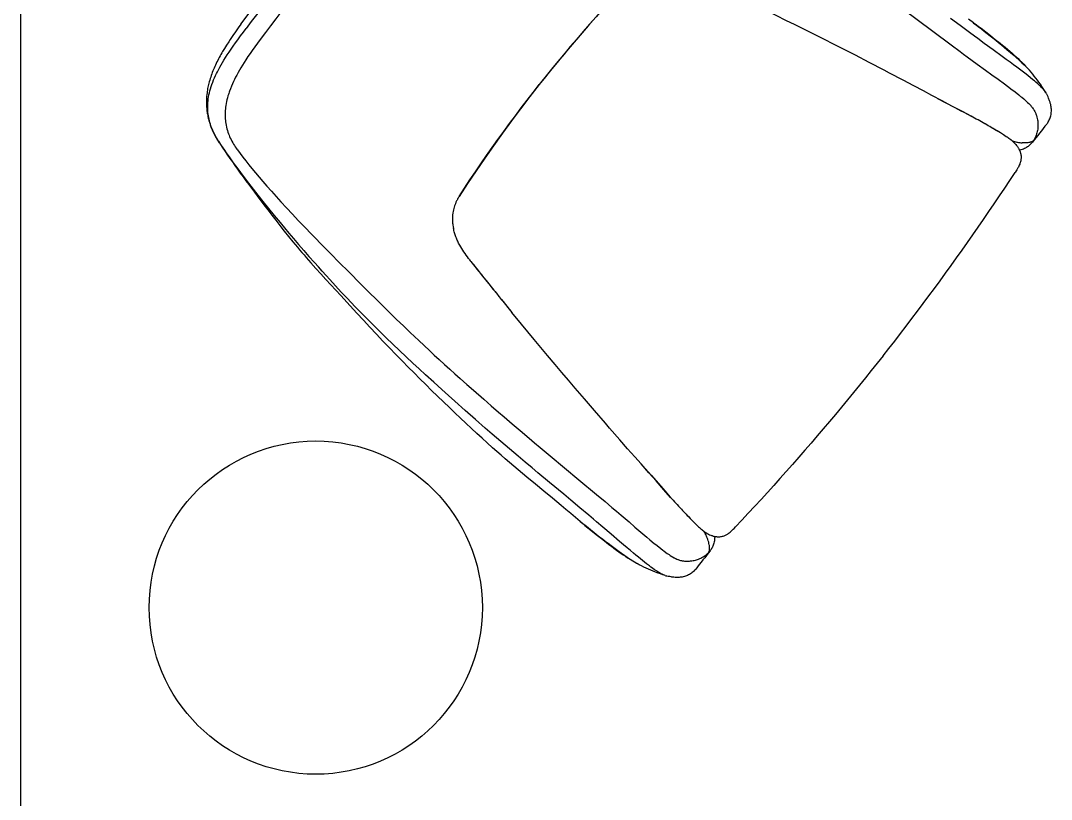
# Model space of a CAD drawing. Header units: millimetres. Extents: x 285006 to 3037698, y -2820855 to 192241.
# Drawn here: x 323262 to 324500, y 112926 to 113861 of the extents above; entities that cross this region are included whole.
import ezdxf

# ---------------------------------------------------------------- set-up
doc = ezdxf.new("R2010")
doc.units = ezdxf.units.MM
doc.layers.add('AD-新建墙', color=160, linetype='Continuous')
doc.layers.add('FF-FURN', color=51, linetype='Continuous')

# ---------------------------------------------------------------- blocks, each defined once
blk = doc.blocks.new('da2sdzxzc3qwas')
for p, q in [((-1648.344345033052, 100.2599705958855), (-1648.244644105318, 99.60457508807303)), ((-891.0711211560993, 100.2599705958855), (-891.1707915662555, 99.60457508807303)), ((-1564.177749574068, 98.12670033221366), (-1564.088516175631, 98.71199696307303)), ((-975.2376860975055, 98.12670033221366), (-975.326919495943, 98.71199696307303)), ((-1566.463119447115, 81.73189442401053), (-1566.446914613131, 81.86061756854178)), ((-972.9523162244586, 81.73189442401053), (-972.968521058443, 81.86061756854178)), ((-1568.249648988131, 63.66316883807303), (-1568.23924249399, 63.86495106463553)), ((-971.165786683443, 63.66316883807303), (-971.1761931775836, 63.86495106463553)), ((-1570.809646546724, 54.57567494158866), (-1570.594406068209, 54.99764149432303)), ((-968.6057891248493, 54.57567494158866), (-968.8210296033649, 54.99764149432303)), ((-1584.517715394381, 40.18572132830741), (-1584.190444886568, 40.25926869158866)), ((-1584.190444886568, 40.25926869158866), (-1583.977462708834, 40.30837147479178)), ((-1582.496095080976, 40.82617954257876), (-1580.832717835787, 41.81239979510428)), ((-1578.146865785006, 44.11626332049491), (-1578.020431458834, 44.24428456072928)), ((-961.268569886568, 44.11626332049491), (-961.3950042127399, 44.24428456072928)), ((-956.919339419459, 40.82617898433818), (-958.5827178357868, 41.81239979510428)), ((-955.2249907850055, 40.25926869158866), (-955.4379729627399, 40.30837147479178)), ((-954.897720277193, 40.18572132830741), (-955.2249907850055, 40.25926869158866))]:
    blk.add_line(p, q)
for points in [[(-1434.707717835787, 873.7676305079949), (-1440.216018617037, 873.5876988673699), (-1445.688049256685, 873.3406285548699), (-1451.325927674654, 873.0127476954949), (-1454.217605531099, 872.8141392970574), (-1457.161209046724, 872.5895299220574), (-1460.159057557466, 872.3360509181512), (-1464.934051453951, 871.8765172267449), (-1467.370376527193, 871.6132115626824), (-1469.834731995943, 871.3253697658074), (-1473.899871766451, 870.7991856837762), (-1475.962432801607, 870.5057896876824), (-1478.04002374399, 870.1908482814324), (-1479.996719300631, 869.8754185939324), (-1481.964645326021, 869.5387486720574), (-1483.949386536959, 869.1783360744012), (-1485.942840516451, 868.7942418361199), (-1487.953018128756, 868.3833531642449), (-1489.969177186373, 867.9460973048699), (-1491.99819940317, 867.4791783595574), (-1494.029891908052, 866.9832066798699), (-1495.878982484224, 866.5058507228387), (-1497.72166436899, 866.0042638087762), (-1499.566635072115, 865.4749669337762), (-1501.403884827974, 864.9194859767449), (-1503.237579285982, 864.3355016017449), (-1505.062148988131, 863.7236241603387), (-1506.874023377779, 863.0840367579949), (-1508.675201356295, 862.4149693751824), (-1510.591598451021, 861.6646031642449), (-1512.476135194185, 860.8857335353387), (-1514.032943665865, 860.2098302150262), (-1515.578414857271, 859.5084141994012), (-1517.091705262545, 858.7907628322137), (-1518.592605531099, 858.0475377345574), (-1520.074264466646, 857.2817906642449), (-1521.542251527193, 856.4900426173699), (-1522.986389100435, 855.6776646876824), (-1524.415634095552, 854.8394688869012), (-1526.29197686899, 853.6845616603387), (-1528.131515443209, 852.4886998439324), (-1529.933395326021, 851.2522496486199), (-1531.696731507662, 849.9757603908074), (-1533.419296204927, 848.6608800197137), (-1535.101974427584, 847.3069371486199), (-1536.736679017427, 845.9208592677605), (-1538.330673158052, 844.4972752833855), (-1539.369308411959, 843.5287999415887), (-1540.391220033052, 842.5426549220574), (-1541.393752992037, 841.5414952540887), (-1542.379013001802, 840.5233372951043), (-1543.351028382662, 839.4837865138543), (-1544.305068910006, 838.4277257228387), (-1545.229507386568, 837.3688573146355), (-1546.136093079927, 836.2946690822137), (-1547.437210023287, 834.6854466701043), (-1548.625076234224, 833.1396092677605), (-1549.374343812349, 832.1274937892449), (-1550.362258851412, 830.7131566310418), (-1551.290084779146, 829.3988255763543), (-1551.901718079927, 828.5746068263543), (-1552.478897035006, 827.7750462794793), (-1553.046585023287, 826.9127110744012), (-1553.604537904146, 825.9877232814324), (-1554.320938050631, 824.7716893458855), (-1555.012100160006, 823.5502232814324), (-1555.656570374849, 822.3652257228387), (-1556.278884827974, 821.1757725978387), (-1556.879745423677, 819.982016494323), (-1557.459762513521, 818.7841710353387), (-1558.552688538912, 816.3929967189324), (-1559.570724427584, 813.9873570704949), (-1560.525619447115, 811.5489415431512), (-1561.424911439302, 809.0638646388543)], [(-1434.707717835787, 873.7678746486199), (-1414.084350526216, 874.2852086329949), (-1393.45880120981, 874.7436436915887), (-1372.835403382662, 875.1397008204949), (-1352.215255677584, 875.4700230861199), (-1331.58543390024, 875.7313145900262), (-1310.960861146334, 875.9203404689324), (-1290.335861146334, 876.0347203517449), (-1269.707717835787, 876.0730504298699)], [(-1562.428176820162, 805.6413792872918), (-1561.559799134615, 808.1677769923699), (-1560.626510560396, 810.6821812892449), (-1559.623489320162, 813.1833104396355), (-1558.545852601412, 815.6704320216668), (-1557.977615296724, 816.9083470607293), (-1557.389022767427, 818.1421117091668), (-1556.336502015474, 820.2357396388543), (-1555.218917786959, 822.314536025573), (-1554.032394349459, 824.3760899806512), (-1552.773361146334, 826.4176244044793), (-1551.438217103365, 828.4366673732293), (-1550.271285951021, 830.0916051173699), (-1549.047866761568, 831.7278050685418), (-1547.765212952974, 833.3439244533074), (-1546.420547425631, 834.938315322448), (-1545.13182061899, 836.3787755275262), (-1543.788223206881, 837.796957900573), (-1542.388137757662, 839.1910924220574), (-1540.93016046274, 840.5594395900262), (-1539.507064759615, 841.8194798732293), (-1538.031326234224, 843.0535191798699), (-1536.502792298677, 844.2595738673699), (-1534.921615540865, 845.4356908107293), (-1533.076950013521, 846.7229527736199), (-1531.16453546274, 847.9688023829949), (-1529.186752259615, 849.1705846095574), (-1527.146408021334, 850.3255528712762), (-1524.968719422701, 851.4708775783074), (-1522.721572816256, 852.5659703517449), (-1520.410980164888, 853.6085118556512), (-1518.046722352388, 854.5951451564324), (-1515.635421693209, 855.5243443751824), (-1514.304489076021, 856.0060948634637), (-1512.959823548677, 856.4718541408074), (-1510.232223451021, 857.3558873439324), (-1507.457870423677, 858.1777867579949), (-1504.64158624399, 858.9391392970574), (-1501.788024842623, 859.6419591212762), (-1499.356948792818, 860.1909703517449), (-1496.905334412935, 860.7020177150262), (-1494.435562074068, 861.1766881251824), (-1492.572662293795, 861.5096959376824), (-1490.701599061373, 861.8239659572137), (-1487.568313538912, 862.3078526759637), (-1484.417587220552, 862.7452916408074), (-1480.972930848482, 863.1724156642449), (-1477.514190614107, 863.5527867579949), (-1473.698165833834, 863.9216832423699), (-1469.871017396334, 864.2441930079949), (-1465.593719422701, 864.5550450587762), (-1461.308059632662, 864.8206090236199), (-1456.423736512545, 865.0756139064324), (-1451.533691346529, 865.2876500392449), (-1445.92852777231, 865.4860142970574), (-1440.319274842623, 865.6463536525262), (-1434.707717835787, 865.7781895900262)], [(-1434.707717835787, 844.334555556823), (-1440.103576600435, 844.1948460841668), (-1445.496993958834, 844.0032872462762), (-1450.886352479341, 843.7524632716668), (-1455.400314271334, 843.4903783107293), (-1459.913223206881, 843.1751012111199), (-1464.414108216646, 842.8014439845574), (-1468.228240907076, 842.4332188869012), (-1472.036559998873, 842.0135716701043), (-1475.830276429537, 841.5387181544793), (-1479.129455506685, 841.0751561427605), (-1482.416549622896, 840.5621556544793), (-1485.687042176607, 839.9966344142449), (-1488.580093324068, 839.446616103698), (-1491.455581605318, 838.849692275573), (-1494.310958802584, 838.2031468654168), (-1497.302352845552, 837.4634007716668), (-1500.264068543795, 836.6624058986199), (-1503.191192567232, 835.7975377345574), (-1506.077850282076, 834.8665074611199), (-1507.508758485201, 834.3738927150262), (-1508.927139222506, 833.8639134669793), (-1510.322997987154, 833.3399571681512), (-1511.705047547701, 832.7985142970574), (-1513.947891175631, 831.8688878322137), (-1516.147888123873, 830.8911656642449), (-1518.301544129732, 829.8654088283074), (-1520.405456483248, 828.7919530177605), (-1522.456237733248, 827.6714391017449), (-1524.211608826998, 826.6488255763543), (-1525.922286927584, 825.5912999415887), (-1527.586166322115, 824.5003575587762), (-1529.201126038912, 823.3776158595574), (-1530.909377992037, 822.1151036525262), (-1532.557723939302, 820.8168858790887), (-1534.143569886568, 819.4865941310418), (-1535.533096253756, 818.2491673732293), (-1536.870956361177, 816.9883946681512), (-1538.157607972506, 815.7056187892449), (-1539.393661439302, 814.4021519923699), (-1540.884231507662, 812.7279881740105), (-1542.295547425631, 811.0277623439324), (-1543.629959046724, 809.3040990138543), (-1544.890365540865, 807.5588292384637), (-1546.07957452524, 805.7940587306512), (-1547.098068177584, 804.1795567775262), (-1548.061325013521, 802.5535191798699), (-1548.97166436899, 800.9170140529168), (-1549.831466615084, 799.271078994323), (-1550.768020570162, 797.3515233302605), (-1551.642135560396, 795.4222935939324), (-1552.456954896334, 793.4847325587762), (-1553.215225160006, 791.5403966212762), (-1553.843856751802, 789.8076695704949), (-1554.431655824068, 788.0717992091668), (-1554.980361878756, 786.3337010646355), (-1555.367263734224, 785.0289525294793), (-1555.733932435396, 783.7233800197137)], [(-1561.764114320162, 808.0326146388543), (-1562.519424378756, 805.8576878810418), (-1563.257278382662, 803.6768101954949), (-1564.920516908052, 798.604819228698), (-1566.381637513521, 794.0233372951043), (-1567.870223939302, 789.2459935451043), (-1569.354507386568, 784.3799962306512), (-1570.812850892427, 779.5061253810418), (-1572.323165833834, 774.3679417872918), (-1573.810592591646, 769.2231053615105), (-1575.359146058443, 763.7840489650262), (-1576.886978089693, 758.3391026759637), (-1578.416061341646, 752.8159398341668), (-1579.927902161959, 747.2880467677605), (-1582.865859925631, 736.3768224025262), (-1585.706893861177, 725.6412572169793), (-1587.689681947115, 718.038901259948), (-1589.655380189302, 710.3918065333855), (-1591.566757142427, 702.8361729884637), (-1593.425613343599, 695.3612584376824), (-1595.394699036959, 687.2786168361199), (-1597.315109193209, 679.1915196681512), (-1599.182022035006, 671.085287978698), (-1600.985488831881, 662.9663609767449), (-1602.710861146334, 654.8724583888543), (-1603.544113099459, 650.8293370509637), (-1604.358291566256, 646.7823399806512), (-1605.151565492037, 642.7379674220574), (-1605.924606263521, 638.6896886134637), (-1606.677169740084, 634.6362828517449), (-1607.408401429537, 630.5789098048699)], [(-1562.428176820162, 805.641440322448), (-1563.482711732271, 802.4148167872918), (-1564.544692933443, 799.0901097560418), (-1565.630233704927, 795.617758681823), (-1566.720321595552, 792.059409072448), (-1568.890548646334, 784.7728795314324), (-1570.817550599459, 778.0888585353387), (-1572.744277894381, 771.2129430079949), (-1574.669662415865, 764.1538609767449), (-1576.592971742037, 756.9181126857293), (-1578.816146790865, 748.3271397853387), (-1581.024642884615, 739.550864150573), (-1583.216384827974, 730.5981358790887), (-1585.389419495943, 721.4757603908074), (-1587.817031800631, 710.9843663478387), (-1590.211257874849, 700.3115147853387), (-1592.564865052584, 689.4829015040887), (-1594.277877747896, 681.3768834376824), (-1595.962905824068, 673.2054662013543), (-1597.621505677584, 664.9573277736199), (-1599.431869447115, 655.7045201564324), (-1601.198287904146, 646.401938369323), (-1602.92430108774, 637.0241002345574), (-1604.660720765474, 627.2688512111199)], [(-1555.733932435396, 783.7233800197137), (-1557.104049622896, 778.5896214747918), (-1558.465560853365, 773.2483128810418), (-1559.816665589693, 767.7048558497918), (-1561.155380189302, 761.9662389064324), (-1562.479995667818, 756.0404576564324), (-1563.871505677584, 749.5424412990105), (-1565.244918763521, 742.847495009948), (-1566.597213685396, 735.974936416198), (-1567.925796449068, 728.9451207423699), (-1569.385696351412, 720.8957127833855), (-1570.814132630709, 712.6833714747918), (-1572.212692201021, 704.314047744323), (-1573.817947327974, 694.300864150573), (-1575.381515443209, 684.1242589259637), (-1576.902450501802, 673.8225011134637), (-1577.861862122896, 667.1203526759637), (-1578.804916322115, 660.3798131251824), (-1579.732284486177, 653.6053990626824), (-1580.644821107271, 646.8000096583855), (-1582.429214417818, 633.1070470119012), (-1583.466415345552, 624.9236974025262), (-1584.484695374849, 616.7396153712762), (-1585.814742982271, 605.8415440822137), (-1588.137130677584, 586.3301305079949), (-1590.137222230318, 569.1647862697137), (-1591.808547913912, 554.6859654689324), (-1593.480392396334, 540.2010411525262)], [(-1650.966018617037, 184.3967656398308), (-1650.688888490084, 191.8652104640496), (-1650.438583314302, 199.3346013331902), (-1650.213210999849, 206.7477330470574), (-1650.007492005709, 214.161459853698), (-1649.668411195162, 227.8780583644402), (-1649.38084405649, 241.0556859279168), (-1649.116592347506, 254.0768193507683), (-1648.815078675631, 267.8118962550652), (-1648.641830384615, 274.6167516017449), (-1648.443435609224, 281.4209050441277), (-1648.215713441256, 288.1668767238152), (-1647.955947816256, 294.911688735534), (-1647.667983949068, 301.5727147365105), (-1647.349746644381, 308.2323521876824), (-1646.994155824068, 315.0362691188348), (-1646.60789483774, 321.8385152125848), (-1646.086013734224, 330.2732152247918), (-1645.516799867037, 338.7048558497918), (-1644.879836976412, 347.4133137965691), (-1644.196884095552, 356.1182927394402), (-1643.450454652193, 365.0733174586785), (-1642.663619935396, 374.0248708034051), (-1641.822830140474, 383.1530560756219), (-1640.946548402193, 392.2778958583367), (-1639.965530335787, 402.1083668971551), (-1638.944412171724, 411.9805592799676), (-1637.888320863131, 421.8661412501824), (-1636.800735413912, 431.7485036159051), (-1635.682998597506, 441.6102437282098), (-1634.535995423677, 451.4290990138543), (-1633.360214173677, 461.1860417628777), (-1632.150802552584, 470.8991460109246), (-1630.705917298677, 482.0842503810418), (-1629.204360902193, 493.2548589015496), (-1627.641403138521, 504.4475011134637), (-1626.017898499849, 515.6684788966668), (-1624.333785951021, 526.9485081935418), (-1622.595931947115, 538.2850865626824), (-1620.800430238131, 549.7486790919793), (-1618.939987122896, 561.4299840236199), (-1616.263595521334, 578.0166081691277), (-1613.450057923677, 595.1742772365105), (-1611.985549867037, 603.9630650783074), (-1610.501419007662, 612.7485875392449), (-1608.969955384615, 621.6660069728387), (-1607.407089173677, 630.5780247951043)], [(-1638.620071351412, 180.7662572169793), (-1638.183181702974, 194.890448501159), (-1637.783248841646, 209.0318516994012), (-1637.490524232271, 220.0929631495965), (-1636.939102113131, 242.2049931788933), (-1636.483047425631, 260.4609746242058), (-1636.239608704927, 269.6618870997918), (-1635.936050355318, 280.5592717433465), (-1635.601211488131, 291.4602574611199), (-1635.131942689302, 305.0120763087762), (-1634.602767884615, 318.6448125148308), (-1634.014327943209, 332.3550938869012), (-1633.501022279146, 343.3773793483269), (-1632.725173890474, 358.7855366969598), (-1631.825088441256, 375.2704991603387), (-1630.851150452974, 391.8669575953973), (-1630.206771790865, 402.2841939235223), (-1629.536819398287, 412.7190541530144), (-1628.650527894381, 425.9836491847527), (-1627.72166436899, 439.2418431544793), (-1626.961196839693, 449.5799626613152), (-1626.164260804537, 459.897658278991), (-1625.267715394381, 470.8542699122918), (-1624.31150811899, 481.798651626159), (-1623.286148011568, 492.7561253810418), (-1622.18357843149, 503.7517003322137), (-1621.044723451021, 514.3745030665887), (-1619.826583802584, 525.0431737208855), (-1618.526901185396, 535.7665318751824), (-1617.144424378756, 546.5529393458855), (-1615.864639222506, 556.0647496486199), (-1614.889541566256, 563.050131728698), (-1613.880721986177, 570.0651311183465), (-1612.391494691256, 580.0757359767449), (-1610.839279115084, 590.1292943263543), (-1609.229843079927, 600.2032384181512), (-1608.143569886568, 606.8269566798699), (-1607.035415589693, 613.4544591212762), (-1605.858535706881, 620.362875869323), (-1604.660781800631, 627.2690953517449)], [(-900.7953643201618, 180.7662572169793), (-901.2322539685993, 194.890448501159), (-901.6321563123493, 209.0318516994012)], [(-888.4494170545368, 184.3967656398308), (-888.7265166639118, 191.8652104640496)], [(-1269.707717835787, 547.7488927150262), (-1288.02488702524, 547.6553868556512), (-1306.354141175631, 547.3748692775262), (-1324.692062318209, 546.9075841212762), (-1343.035171449068, 546.2532872462762), (-1361.379989564302, 545.4122227931512), (-1379.72312921274, 544.3847569728387), (-1398.061080872896, 543.1707677150262), (-1416.39044183481, 541.7708653712762), (-1434.707717835787, 540.1849278712762)], [(-1434.707534730318, 540.168539931823), (-1422.931594788912, 541.2096165919793), (-1411.153488099459, 542.1738042140496), (-1399.373382508638, 543.0610722804558), (-1387.591445863131, 543.8713444972527), (-1375.80783838022, 544.6045903468621), (-1364.022727906588, 545.2607640529168), (-1352.236282288912, 545.8398350978387), (-1340.448661744478, 546.3417577052605), (-1328.660041749361, 546.7665013576043), (-1316.870582520845, 547.1140660548699), (-1305.080451905611, 547.3844212794793), (-1293.289825379732, 547.5775212550652), (-1281.498855531099, 547.6933964992058), (-1269.707717835787, 547.732016494323)], [(-1104.707717835787, 540.1849278712762), (-1123.024978577974, 541.7708653712762), (-1141.354324281099, 543.1707677150262), (-1159.692306458834, 544.3847569728387), (-1178.035415589693, 545.4122227931512), (-1196.380264222506, 546.2532872462762), (-1214.723373353365, 546.9075841212762), (-1233.061294495943, 547.3748692775262), (-1251.390548646334, 547.6553868556512), (-1269.707717835787, 547.7488927150262)], [(-1104.707900941256, 540.168539931823), (-1116.483840882662, 541.2096165919793), (-1128.261947572115, 542.1738042140496), (-1140.042068421724, 543.0610722804558), (-1151.823989808443, 543.8713444972527), (-1163.607589661959, 544.6045903468621), (-1175.392715394381, 545.2607640529168), (-1187.179153382662, 545.8398350978387), (-1198.96678155649, 546.3417577052605), (-1210.755386292818, 546.7665013576043), (-1222.544845521334, 547.1140660548699), (-1234.334976136568, 547.3844212794793), (-1246.125610291841, 547.5775212550652), (-1257.916580140474, 547.6933964992058), (-1269.707717835787, 547.732016494323)], [(-1593.480422913912, 540.2010564113152), (-1594.688217103365, 529.6457433009637), (-1595.835372865084, 519.2256383204949), (-1597.050186097506, 507.7037877345574), (-1598.194381654146, 496.3206090236199), (-1599.27439874399, 485.0401524806512), (-1599.914382874849, 478.0822667384637), (-1600.532424867037, 471.1438206935418), (-1601.282882630709, 462.3940266871941), (-1602.00144952524, 453.6415471339715), (-1602.630538880709, 445.6367940211785), (-1603.235366761568, 437.5968465114129), (-1603.843185365084, 429.1346654201043), (-1604.424209535006, 420.6349858546746), (-1604.975540101412, 412.1366338038933), (-1605.497634827974, 403.6203297877801), (-1606.102371156099, 393.0447530055535), (-1606.663680970552, 382.4757069850457), (-1607.478347718599, 366.1326436305535), (-1608.045120179537, 354.3494633937371), (-1608.588455140474, 342.6676244044793), (-1608.987960755709, 333.7134312892449), (-1609.518844544771, 321.145575454284), (-1610.007492005709, 308.7136143947137), (-1610.522079408052, 294.3372868800652), (-1610.799667298677, 285.7076939845574), (-1611.051010072115, 277.0917729640496), (-1611.475448548677, 261.3590764308465), (-1612.681381165865, 216.4416569972527), (-1613.396072327974, 189.2005986476433), (-1613.740432679537, 175.6314915919793)], [(-1442.51885980356, 538.7666234279168), (-1444.282272279146, 538.2815465236199), (-1445.273406922701, 537.9793004298699), (-1446.984832703951, 537.4044102931512), (-1448.581664979341, 536.8042058253777), (-1450.039443910006, 536.1996373439324), (-1451.68846124399, 535.4479741359246), (-1453.33657830942, 534.6213597560418), (-1454.950439393404, 533.7349156642449), (-1455.796661317232, 533.2379979396355), (-1456.658782899263, 532.7079381251824), (-1457.689254701021, 532.0414647365105), (-1458.691116273287, 531.3574437404168), (-1459.95848077524, 530.4381016994012), (-1461.165420472506, 529.5028905177605), (-1461.931274354341, 528.878012588073), (-1462.702148377779, 528.2234105372918), (-1463.755248963716, 527.2859410548699), (-1464.796005189302, 526.3081273341668), (-1465.543182313326, 525.573080947448), (-1466.276199281099, 524.8238591456902), (-1467.699768006685, 523.2851018214715), (-1469.066543519381, 521.6964024806512)], [(-927.9399871228961, 261.3590764308465), (-926.7340545057086, 216.4416569972527), (-926.0193633435993, 189.2005986476433), (-925.6750029920368, 175.6314915919793)], [(-1486.206802308443, 485.0015630031121), (-1485.575958192232, 487.376044204284), (-1484.908080994966, 489.7357854152215), (-1484.202423035982, 492.0777806544793), (-1483.458450257662, 494.3993291163933), (-1482.676055848482, 496.6973943019402), (-1481.855010926607, 498.9696873927605), (-1480.991912782076, 501.2178715968621), (-1480.071868836763, 503.4520329738152), (-1479.539520203951, 504.6728276515496), (-1478.988357484224, 505.8852452540887), (-1478.416305482271, 507.0915440822137), (-1477.82420343149, 508.2881230617058), (-1477.210678040865, 509.4761876369012), (-1476.576309144381, 510.6532506251824), (-1475.920333802584, 511.8196324611199), (-1475.243087708834, 512.9738072658074), (-1474.54376214731, 514.1163243556512), (-1473.823013245943, 515.245444228698), (-1473.081268250826, 516.3600377345574), (-1472.318267762545, 517.4601964259637), (-1471.535095155123, 518.544272353698), (-1470.731185853365, 519.6130437160027), (-1469.909377992037, 520.6629857326043), (-1469.067596375826, 521.6970433497918)], [(-1487.235061585787, 480.8082341456902), (-1488.416870057466, 475.7798833156121), (-1490.441177308443, 467.1039189601433)], [(-1561.067489564302, 117.091879775573), (-1558.902633607271, 128.9293126369012), (-1556.317123353365, 142.904623916198), (-1553.96385186899, 155.7209691310418), (-1551.457321107271, 169.7065953517449), (-1549.457076966646, 180.8935765529168), (-1547.120803773287, 193.7984685206902), (-1544.539260804537, 207.8695897365105), (-1541.132980286959, 226.1420506740105), (-1539.727798402193, 233.585532119323), (-1535.935073792818, 253.4149693751824), (-1532.414230286959, 271.4952916408074), (-1529.073959290865, 288.3701543117058), (-1526.629470765474, 300.5546788478387), (-1524.190551698091, 312.5772694850457), (-1521.723739564302, 324.6053914332879), (-1518.784881532076, 338.7676991725457), (-1516.260269105318, 350.7926854396355), (-1513.672882020357, 362.9856099391473), (-1511.141158997896, 374.7914647365105), (-1508.585098206881, 386.5893239284051), (-1504.704177796724, 404.275946548034)], [(-978.3479461072711, 117.091879775573), (-980.5128020643024, 128.9293126369012), (-983.0983123182086, 142.904623916198), (-985.4515838025836, 155.7209691310418), (-987.9581145643024, 169.7065953517449), (-989.9583587049274, 180.8935765529168), (-992.2946318982868, 193.7984685206902), (-994.8761748670368, 207.8695897365105), (-998.2824553846149, 226.1420506740105), (-999.6876372693805, 233.585532119323), (-1003.480361878756, 253.4149693751824), (-1007.001205384615, 271.4952916408074), (-1010.341476380709, 288.3701543117058), (-1012.785964906099, 300.5546788478387), (-1015.224868714693, 312.5772694850457), (-1017.691696107271, 324.6053914332879), (-1020.630569398287, 338.7676991725457), (-1023.155166566256, 350.7926854396355), (-1025.742568910006, 362.9856099391473), (-1028.274276673677, 374.7914647365105), (-1030.830337464693, 386.5893239284051), (-1034.711257874849, 404.275946548034)], [(-1650.963790833834, 184.3961400294793), (-1651.052535951021, 181.9793614650262), (-1651.184982240084, 177.1561803126824), (-1651.277542054537, 172.2712926173699), (-1651.356582581881, 164.9239415431512), (-1651.384078919771, 157.7841100001824), (-1651.377242982271, 151.658774306823), (-1651.321823060396, 144.0478123927605), (-1651.266311585787, 140.1840733790887), (-1651.190872132662, 136.4975499415887), (-1651.088424622896, 132.786459853698), (-1650.953933656099, 129.0522374415887), (-1650.78269952524, 125.3087376857293), (-1650.606124818209, 122.1454991603387), (-1650.397537171724, 118.9843053126824), (-1650.154556214693, 115.8287572169793), (-1649.874801576021, 112.6808995509637), (-1649.554794251802, 109.5351781154168), (-1649.192398011568, 106.3995579982293), (-1648.781845033052, 103.2514561915887), (-1648.344345033052, 100.2599705958855)], [(-1650.557968079927, 184.0002812648308), (-1650.703140199068, 180.376303603698), (-1650.812271058443, 176.7603673244012), (-1650.906570374849, 172.3654393458855), (-1650.964401185396, 167.9692906642449), (-1650.991958558443, 163.5764378810418), (-1650.99217218149, 159.188803603698), (-1650.967086732271, 154.8152074122918), (-1650.918594300631, 150.4504918361199), (-1650.848831117037, 146.1019200587762), (-1650.759719788912, 141.763266494323), (-1650.652297913912, 137.4476231837762), (-1650.524673402193, 133.1489171290887), (-1650.32029718149, 127.4808568263543), (-1650.069778382662, 121.8610142970574), (-1649.925796449068, 119.0855931544793), (-1649.598983704927, 113.6280431056512), (-1649.275100648287, 109.1008519435418), (-1648.972244202974, 105.5946263576043), (-1648.718612611177, 103.161459853698), (-1648.430709779146, 100.866049697448), (-1648.344345033052, 100.2599705958855)], [(-1650.557968079927, 184.0002812648308), (-1650.792556702974, 184.1482457423699), (-1650.872329652193, 184.2161931300652), (-1650.943374574068, 184.310126235534), (-1650.963821351412, 184.3956212306512)], [(-1638.757553040865, 64.00588124041678), (-1639.086593568209, 65.00182240252616), (-1639.390701234224, 66.10076039080741), (-1639.605544984224, 67.00484364276053), (-1639.805801331881, 67.96254627947928), (-1639.99314874399, 68.97795765643241), (-1640.166305482271, 70.03993885760428), (-1640.470992982271, 72.27962391619803), (-1640.620651185396, 73.61052601580741), (-1640.75486749399, 74.98375599627616), (-1640.893997132662, 76.64757435565116), (-1641.014236390474, 78.35726063494803), (-1641.191482484224, 81.62001698260428), (-1641.278182923677, 83.79238026385428), (-1641.345016419771, 86.00011341815116), (-1641.426650941256, 90.51335804705741), (-1641.447585999849, 93.53084461932303), (-1641.446365296724, 96.57109730486991), (-1641.387588441256, 102.7450475001824), (-1641.318435609224, 106.6916112208855), (-1641.228866517427, 110.6639928126824), (-1641.098251283052, 115.4879369044793), (-1640.947463929537, 120.3353490138543), (-1640.737838685396, 126.3724583888543), (-1640.509323060396, 132.4325169826043), (-1639.975723206881, 145.6605138087762), (-1639.430496156099, 158.9336156154168), (-1639.049545228365, 168.6313695216668), (-1638.870071351412, 173.4840001369012), (-1638.620071351412, 180.7662572169793)], [(-1613.740432679537, 175.6314915919793), (-1613.885421693209, 170.3047398829949), (-1614.055679261568, 164.8736790919793), (-1614.311263978365, 157.6312474513543), (-1614.589401185396, 150.4312657619012), (-1615.104629456881, 137.9211034083855), (-1615.494064271334, 128.572836806823), (-1615.860397279146, 119.3404759669793), (-1616.190811097506, 109.8961705470574), (-1616.331191956881, 105.0754308009637), (-1616.481063783052, 98.27400868182303), (-1616.516158997896, 95.90474598651053), (-1616.551650941256, 91.31804554705741), (-1616.545669495943, 88.17919056658866), (-1616.513412415865, 85.31340687518241), (-1616.480697572115, 83.65145008807303), (-1616.384048402193, 80.49236195330741), (-1616.304519593599, 78.69057362322928), (-1616.138534486177, 75.92088978533866), (-1616.015884339693, 74.35927479510428), (-1615.793472230318, 72.12865345721366), (-1615.661910951021, 71.05486195330741), (-1615.330764710787, 68.87477772479178), (-1615.272323548677, 68.54790394549491), (-1615.044876038912, 67.39168446307303), (-1614.874771058443, 66.62221424822928), (-1614.557754456881, 65.34752552752616), (-1614.254135072115, 64.27898304705741), (-1614.050155579927, 63.62758534197928), (-1613.784042298677, 62.84368031268241), (-1613.484786927584, 62.03713124041678), (-1612.968063294771, 60.79460804705741), (-1612.546585023287, 59.89382069354178), (-1612.182022035006, 59.17928211932303), (-1611.775558411959, 58.43984120135428), (-1611.366378724459, 57.74623768572928), (-1610.742141663912, 56.76656239276053), (-1610.191970765474, 55.96471302752616), (-1609.195114076021, 54.61772816424491)], [(-925.6750029920368, 175.6314915919793), (-925.5300139783649, 170.3047398829949), (-925.3597564100055, 164.8736790919793), (-925.1041716932086, 157.6312474513543), (-924.8260344861774, 150.4312657619012), (-924.310806214693, 137.9211034083855), (-923.9213714002399, 128.572836806823), (-923.5550383924274, 119.3404759669793), (-923.224624574068, 109.8961705470574), (-923.084243714693, 105.0754308009637), (-922.9343718885211, 98.27400868182303), (-922.8992766736774, 95.90474598651053), (-922.863784730318, 91.31804554705741), (-922.8697661756305, 88.17919056658866), (-922.9020232557086, 85.31340687518241), (-922.9347380994586, 83.65145008807303), (-923.0313872693805, 80.49236195330741), (-923.1109160779743, 78.69057362322928), (-923.2769011853961, 75.92088978533866), (-923.3995513318805, 74.35927479510428), (-923.6219634412555, 72.12865345721366), (-923.7535247205524, 71.05486195330741), (-924.0846709607868, 68.87477772479178), (-924.1431121228961, 68.54790394549491), (-924.3705596326618, 67.39168446307303), (-924.5406646131305, 66.62221424822928), (-924.857681214693, 65.34752552752616), (-925.1613005994586, 64.27898304705741), (-925.3652800916461, 63.62758534197928), (-925.6313933728961, 62.84368031268241), (-925.9306487439899, 62.03713124041678), (-926.4473723768024, 60.79460804705741), (-926.8688506482868, 59.89382069354178), (-927.233413636568, 59.17928211932303), (-927.6398772596149, 58.43984120135428), (-928.0490569471149, 57.74623768572928), (-928.6732940076618, 56.76656239276053), (-929.2234649060993, 55.96471302752616), (-930.2203215955524, 54.61772816424491)], [(-900.6579131482868, 64.00588124041678), (-900.3288115857868, 65.00182240252616), (-900.0247344373493, 66.10076039080741), (-899.8098906873493, 67.00484364276053), (-899.609634339693, 67.96254627947928), (-899.4223174451618, 68.97795765643241), (-899.2490996717243, 70.03993885760428), (-898.9444121717243, 72.27962391619803), (-898.7947539685993, 73.61052601580741), (-898.6605986951618, 74.98375599627616), (-898.5214385389118, 76.64757435565116), (-898.4011992810993, 78.35726063494803), (-898.2239531873493, 81.62001698260428), (-898.1372832654743, 83.79238026385428), (-898.0703887342243, 86.00011341815116), (-897.988784730318, 90.51335804705741), (-897.9678496717243, 93.53084461932303), (-897.9690703748493, 96.57109730486991), (-898.027847230318, 102.7450475001824), (-898.0970000623493, 106.6916112208855), (-898.1865996717243, 110.6639928126824), (-898.3172149060993, 115.4879369044793), (-898.4679717420368, 120.3353490138543), (-898.6775664685993, 126.3724583888543), (-898.9060820935993, 132.4325169826043), (-899.439712464693, 145.6605138087762), (-899.9849395154743, 158.9336156154168), (-900.3659209607868, 168.6313695216668), (-900.5453643201618, 173.4840001369012), (-900.7953643201618, 180.7662572169793)], [(-888.4516143201618, 184.3961400294793), (-888.3218535779743, 180.6645421290887), (-888.2256621717243, 176.9451817775262), (-888.153579652193, 173.2532872462762), (-888.0666045545368, 165.9807042384637), (-888.0330962537555, 158.9066380763543), (-888.0381621717243, 151.658774306823), (-888.0935820935993, 144.0478123927605), (-888.1491240857868, 140.1840733790887), (-888.2245635389118, 136.4975499415887), (-888.3269805310993, 132.786459853698), (-888.4615020154743, 129.0522374415887), (-888.6327666639118, 125.3087376857293), (-888.8092803357868, 122.1454991603387), (-889.0178984998493, 118.9843053126824), (-889.2608794568805, 115.8287572169793), (-889.5406035779743, 112.6808995509637), (-889.8606719373493, 109.5351781154168), (-890.2230376600055, 106.3995579982293), (-890.6336211560993, 103.2514561915887), (-891.0711211560993, 100.2599705958855)], [(-888.8574981092243, 184.0002812648308), (-888.7122954725055, 180.376303603698), (-888.6031646131305, 176.7603673244012), (-888.5088652967243, 172.3654393458855), (-888.4510039685993, 167.9692906642449), (-888.4234771131305, 163.5764378810418), (-888.4232940076618, 159.188803603698), (-888.4483184217243, 154.8152074122918), (-888.496841370943, 150.4504918361199), (-888.5666045545368, 146.1019200587762), (-888.6557158826618, 141.763266494323), (-888.7631377576618, 137.4476231837762), (-888.8907622693805, 133.1489171290887), (-889.0951690076618, 127.4808568263543), (-889.3456572889118, 121.8610142970574), (-889.4896392225055, 119.0855931544793), (-889.8164824842243, 113.6280431056512), (-890.1403350232868, 109.1008519435418), (-890.4431914685993, 105.5946263576043), (-890.6968535779743, 103.161459853698), (-890.9846953748493, 100.866049697448), (-891.0711211560993, 100.2599705958855)], [(-888.8574981092243, 184.0002812648308), (-888.6228789685993, 184.1482457423699), (-888.5431060193805, 184.2161931300652), (-888.4720610975055, 184.310126235534), (-888.4516143201618, 184.3956212306512)], [(-1552.82420343149, 162.0329503322137), (-1554.682968079927, 151.914633681823), (-1557.135024964693, 138.8340062404168), (-1558.611129701021, 130.8965367579949), (-1559.327499329927, 126.9740819240105), (-1560.357131898287, 121.2005528712762), (-1561.068710267427, 117.0781773829949)], [(-986.5912322400836, 162.0329808497918), (-984.7324675916461, 151.914633681823), (-982.2804107068805, 138.8340367579949), (-980.8043059705524, 130.8965367579949), (-980.0879363416461, 126.9740819240105), (-979.0583037732868, 121.2005528712762), (-978.3467254041461, 117.0781773829949)], [(-1638.757736146334, 64.00411122088553), (-1639.783340394381, 66.89659779315116), (-1640.77098077524, 69.79085438494803), (-1641.721420228365, 72.69063465838553), (-1642.632369935396, 75.58968250994803), (-1643.510604798677, 78.50792591815116), (-1644.358993470552, 81.48351185565116), (-1645.156387269381, 84.49419300799491), (-1645.889450013521, 87.50234120135428), (-1646.559402406099, 90.50221913104178), (-1647.173934876802, 93.51512806658866), (-1647.737106263521, 96.55870716815116), (-1648.246261536959, 99.61385243182303)], [(-900.6576690076618, 64.00411122088553), (-899.632095277193, 66.89659779315116), (-898.6444854139118, 69.79085438494803), (-897.6940459607868, 72.69063465838553), (-896.7830352185993, 75.58968250994803), (-895.9048613904743, 78.50792591815116), (-895.0564727185993, 81.48351185565116), (-894.259048402193, 84.49419300799491), (-893.5259551404743, 87.50234120135428), (-892.8560332654743, 90.50221913104178), (-892.2415313123493, 93.51512806658866), (-891.6782988904743, 96.55870716815116), (-891.1691436170368, 99.61385243182303)], [(-1567.883621156099, 68.77498524432303), (-1567.492843568209, 72.83638661151053), (-1567.006790101412, 77.24617665057303), (-1566.463119447115, 81.73189442401053)], [(-971.5318145154743, 68.77498524432303), (-971.9225921033649, 72.83638661151053), (-972.4086455701618, 77.24617665057303), (-972.9523162244586, 81.73189442401053)], [(-1609.860488831881, 40.11260121111991), (-1610.878555238131, 40.13857167010428), (-1611.878311097506, 40.20549671893241), (-1613.186843812349, 40.34508412127616), (-1614.465835511568, 40.53981678729178), (-1615.716690003756, 40.79073231463553), (-1616.943008363131, 41.09899037127616), (-1618.146408021334, 41.46507923846366), (-1619.429092347506, 41.92900746111991), (-1620.680496156099, 42.45989125018241), (-1621.900772035006, 43.05727284197928), (-1623.090164124849, 43.72054188494803), (-1624.248886048677, 44.44914906268241), (-1625.377304017427, 45.24239247088553), (-1626.475692689302, 46.09960072283866), (-1627.412490785006, 46.90151112322928), (-1628.326827943209, 47.75133412127616), (-1629.219009339693, 48.64848988299491), (-1630.089309632662, 49.59242909197928), (-1630.657516419771, 50.24745838885428), (-1631.216232240084, 50.92284291033866), (-1631.765518128756, 51.61843006854178), (-1632.305526673677, 52.33406727557303), (-1633.079330384615, 53.41731922869803), (-1633.835037171724, 54.54466908221366), (-1634.572006165865, 55.71431629901053), (-1635.111648499849, 56.61760609393241), (-1635.64012140024, 57.54244129901053), (-1636.430221497896, 59.00218861346366), (-1637.196823060396, 60.51338856463553), (-1638.037826478365, 62.28877918963553), (-1638.312148988131, 62.89296620135428)], [(-929.554946839693, 40.11260121111991), (-928.536880433443, 40.13857167010428), (-927.537124574068, 40.20549671893241), (-926.2285918592243, 40.34508412127616), (-924.9496001600055, 40.53981678729178), (-923.698745667818, 40.79073231463553), (-922.472427308443, 41.09899037127616), (-921.2690276502399, 41.46507923846366), (-919.986343324068, 41.92900746111991), (-918.7349395154743, 42.45989125018241), (-917.514663636568, 43.05727284197928), (-916.3252715467243, 43.72054188494803), (-915.1665496228961, 44.44914906268241), (-914.0381316541461, 45.24239247088553), (-912.9397429822711, 46.09960072283866), (-912.002944886568, 46.90151112322928), (-911.0886077283649, 47.75133412127616), (-910.1964263318805, 48.64848988299491), (-909.3261260389118, 49.59242909197928), (-908.7579192518024, 50.24745838885428), (-908.1992034314899, 50.92284291033866), (-907.649917542818, 51.61843006854178), (-907.1099089978961, 52.33406727557303), (-906.3361052869586, 53.41731922869803), (-905.5803984998493, 54.54466908221366), (-904.8434600232868, 55.71431629901053), (-904.3037871717243, 56.61760609393241), (-903.7753447889118, 57.54244129901053), (-902.9851836560993, 59.00218861346366), (-902.2185820935993, 60.51338856463553), (-901.3776397107868, 62.28877918963553), (-901.103286683443, 62.89296620135428)], [(-1609.195114076021, 54.61772816424491), (-1608.162002503756, 53.31868641619803), (-1607.107620179537, 52.08666126971366), (-1606.048690736177, 50.93959706072928), (-1604.988052308443, 49.87526600604178), (-1603.921829163912, 48.88484852557303), (-1602.850509583834, 47.96471302752616), (-1601.771346986177, 47.10893910174491), (-1600.678604066256, 46.31032459979178), (-1599.567642152193, 45.56395619158866), (-1598.436477601412, 44.86757557635428)], [(-1568.319503724459, 59.59169667010428), (-1568.110610902193, 57.73424427752616), (-1567.845596253756, 55.88490956072928), (-1567.687545716646, 54.96440785174491), (-1567.510116517427, 54.04723255877616), (-1567.171249329927, 52.54656117205741), (-1566.768081605318, 51.06139271502616), (-1566.530990540865, 50.29765980486991), (-1566.273757874849, 49.54027455096366), (-1566.017044007662, 48.84603016619803), (-1565.741500794771, 48.15843861346366), (-1565.194900452974, 46.93715565447928), (-1564.583602845552, 45.74614613299491), (-1563.906631410006, 44.59224598651053), (-1563.542678773287, 44.03050892596366), (-1563.161910951021, 43.48064320330741), (-1562.765396058443, 42.94505970721366), (-1562.351943910006, 42.42296498065116), (-1561.569290101412, 41.52464955096366), (-1560.732803285006, 40.67629139666678), (-1559.974014222506, 39.99184315447928), (-1559.179153382662, 39.34868519549491), (-1558.351028382662, 38.74846546893241), (-1557.492446839693, 38.19283192401053), (-1556.624160706881, 37.69249623065116), (-1555.732345521334, 37.23473255877616), (-1554.820053040865, 36.81780140643241), (-1554.134078919771, 36.53465931658866), (-1553.439773499849, 36.27211659197928), (-1552.718124329927, 36.02275746111991), (-1551.990249574068, 35.79360096697928), (-1550.751388490084, 35.45024769549491), (-1549.50096124399, 35.15602772479178), (-1548.241348206881, 34.90492909197928), (-1547.292037904146, 34.74120228533866), (-1546.339919984224, 34.59572499041678), (-1544.446090638521, 34.35140125994803), (-1543.18064874399, 34.21373646502616), (-1540.645645081881, 33.97450917010428)], [(-971.0959319471149, 59.59169667010428), (-971.3048247693805, 57.73424427752616), (-971.569839417818, 55.88490956072928), (-971.7278899549274, 54.96440785174491), (-971.9053191541461, 54.04723255877616), (-972.2441863416461, 52.54656117205741), (-972.6473540662555, 51.06139271502616), (-972.8844451307086, 50.29765980486991), (-973.1416777967243, 49.54027455096366), (-973.3983916639118, 48.84603016619803), (-973.6739348768024, 48.15843861346366), (-974.2205352185993, 46.93715565447928), (-974.8318328260211, 45.74614613299491), (-975.508804261568, 44.59224598651053), (-975.8727568982868, 44.03050892596366), (-976.2535247205524, 43.48064320330741), (-976.6500396131305, 42.94505970721366), (-977.063491761568, 42.42296498065116), (-977.8461455701618, 41.52464955096366), (-978.682632386568, 40.67629139666678), (-979.441421449068, 39.99184315447928), (-980.2362822889118, 39.34868519549491), (-981.0644072889118, 38.74846546893241), (-981.9229888318805, 38.19283192401053), (-982.791274964693, 37.69249623065116), (-983.6830901502399, 37.23473255877616), (-984.5953826307086, 36.81780140643241), (-985.2813567518024, 36.53465931658866), (-985.9756621717243, 36.27211659197928), (-986.6973113416461, 36.02275746111991), (-987.4251860975055, 35.79360096697928), (-988.6640471814899, 35.45024769549491), (-989.9144744275836, 35.15602772479178), (-991.174087464693, 34.90492909197928), (-992.1233977674274, 34.74120228533866), (-993.0755156873493, 34.59572499041678), (-994.9693450330524, 34.35140125994803), (-996.2347869275836, 34.21373646502616), (-998.769790589693, 33.97450917010428)], [(-930.2203215955524, 54.61772816424491), (-931.253433167818, 53.31868641619803), (-932.3078154920368, 52.08666126971366), (-933.3667449353961, 50.93959706072928), (-934.4273833631305, 49.87526600604178), (-935.4936065076618, 48.88484852557303), (-936.5649260877399, 47.96471302752616), (-937.6440886853961, 47.10893910174491), (-938.736831605318, 46.31032459979178), (-939.8477935193805, 45.56395619158866), (-940.9789580701618, 44.86757557635428)], [(-1598.436477601412, 44.86757557635428), (-1597.084243714693, 44.11327259783866), (-1595.727004945162, 43.43584339861991), (-1594.367843568209, 42.83135121111991), (-1593.003219544771, 42.29314320330741), (-1591.623641908052, 41.81368153338553), (-1590.224136292818, 41.38844959979178), (-1588.808395326021, 41.01586048846366), (-1587.384323060396, 40.69447987322928), (-1585.953170716646, 40.41844837908866), (-1584.994369447115, 40.25578968768241), (-1584.517806947115, 40.18404286151053)], [(-1564.915054261568, 46.48116200213553), (-1565.862014710787, 45.79537098651053), (-1566.799331605318, 45.15941517596366), (-1568.104263245943, 44.33931629901053), (-1569.382980286959, 43.60759632830741), (-1570.634841859224, 42.95882313494803), (-1571.903579652193, 42.36693470721366), (-1573.137649476412, 41.85304920916678), (-1574.339492738131, 41.41152088885428), (-1575.471023499849, 41.04878895526053), (-1576.569747865084, 40.74571888690116), (-1577.634780824068, 40.49928944354178), (-1578.851150452974, 40.27654164080741), (-1580.019210755709, 40.12380116229178), (-1581.139358460787, 40.03737538104178), (-1582.212020814302, 40.01421253924491)], [(-1580.832717835787, 41.81239979510428), (-1580.352615296724, 42.16265003924491), (-1579.886489808443, 42.52843373065116), (-1578.993728577974, 43.30065052752616), (-1578.146865785006, 44.11626332049491)], [(-1578.020431458834, 44.24428456072928), (-1577.464065492037, 44.82604115252616), (-1576.924026429537, 45.42064564471366), (-1575.891372620943, 46.64498036151053), (-1574.918075501802, 47.91020863299491), (-1573.997970521334, 49.20909779315116)], [(-974.5003814100055, 46.48116200213553), (-973.5534209607868, 45.79537098651053), (-972.6161040662555, 45.15941517596366), (-971.3111724256305, 44.33931629901053), (-970.0324553846149, 43.60759632830741), (-968.7805938123493, 42.95882313494803), (-967.5118560193805, 42.36693470721366), (-966.2777861951618, 41.85304920916678), (-965.075942933443, 41.41152088885428), (-963.9444121717243, 41.04878895526053), (-962.8456878064899, 40.74571888690116), (-961.7806548475055, 40.49928944354178), (-960.5642852185993, 40.27654164080741), (-959.3962249158649, 40.12380116229178), (-958.2760772107868, 40.03737538104178), (-957.2034148572711, 40.01421253924491)], [(-961.3950042127399, 44.24428456072928), (-961.9513701795368, 44.82604115252616), (-962.4914092420368, 45.42064564471366), (-963.5240630506305, 46.64498036151053), (-964.4973601697711, 47.91020863299491), (-965.4174651502399, 49.20909779315116)], [(-958.5827178357868, 41.81239979510428), (-959.0628203748493, 42.16265003924491), (-959.5289458631305, 42.52843373065116), (-960.4217070935993, 43.30065052752616), (-961.268569886568, 44.11626332049491)], [(-940.9789580701618, 44.86757557635428), (-942.3311919568805, 44.11327259783866), (-943.6884307264118, 43.43584339861991), (-945.0475921033649, 42.83135121111991), (-946.4122161268024, 42.29314320330741), (-947.7917937635211, 41.81368153338553), (-949.1912993787555, 41.38844959979178), (-950.6070403455524, 41.01586048846366), (-952.0311126111774, 40.69447987322928), (-953.4622649549274, 40.41844837908866), (-954.4210662244586, 40.25578968768241), (-954.8976287244586, 40.18404286151053)], [(-1269.707717835787, 22.04689686541678), (-1281.023467957857, 22.06777088885428), (-1292.338951051119, 22.13039295916678), (-1303.653854310396, 22.23473255877616), (-1314.967903077486, 22.38075917010428), (-1326.28083032358, 22.56841175799491), (-1337.592338502291, 22.79765980486991), (-1348.902130067232, 23.06847279315116), (-1360.209930360201, 23.38078968768241), (-1371.515502869966, 23.73457997088553), (-1382.81851190317, 24.12984364276053), (-1394.118682801607, 24.56648915057303), (-1405.415710389498, 25.04448597674491), (-1416.709335267427, 25.56380360369803), (-1427.999298035982, 26.12435047869803), (-1439.285385072115, 26.72603504901053), (-1450.567321717623, 27.36873524432303), (-1461.845230042818, 28.05239002947928), (-1473.118499696138, 28.77690785174491), (-1484.386886536959, 29.54213612322928), (-1495.650131165865, 30.34795277361991), (-1506.907958924654, 31.19426625018241), (-1518.160064637545, 32.08092396502616), (-1529.406082093599, 33.00774281268241), (-1540.645645081881, 33.97457020526053)], [(-1269.707717835787, 22.04689686541678), (-1258.391967713716, 22.06777088885428), (-1247.076492249849, 22.13039295916678), (-1235.761581361177, 22.23473255877616), (-1224.447524964693, 22.38075917010428), (-1213.134597718599, 22.56841175799491), (-1201.823104798677, 22.79765980486991), (-1190.513305604341, 23.06847279315116), (-1179.205505311373, 23.38078968768241), (-1167.899932801607, 23.73457997088553), (-1156.596939027193, 24.12984364276053), (-1145.296768128756, 24.56648915057303), (-1133.999710023287, 25.04448597674491), (-1122.706100404146, 25.56380360369803), (-1111.416152894381, 26.12435047869803), (-1100.130050599459, 26.72603504901053), (-1088.848098695162, 27.36873524432303), (-1077.570205628756, 28.05239002947928), (-1066.296951234224, 28.77690785174491), (-1055.028549134615, 29.54213612322928), (-1043.765304505709, 30.34795277361991), (-1032.507461488131, 31.19426625018241), (-1021.255386292818, 32.08092396502616), (-1010.009353577974, 33.00774281268241), (-998.769790589693, 33.97457020526053)]]:
    blk.add_lwpolyline(points)
for centre, radius, start, end in [((-1269.699081361177, -6801.634347031068), 7669.188101571057, 90.00006397632755, 91.2328584810205), ((-1269.783981263521, -6819.582589218568), 7665.69178672079, 89.99942876873473, 91.23278334823755), ((-1521.047103822115, 795.451010634948), 42.61705269982208, 162.8289230959464, 166.1657710325437), ((-1530.037216126802, 798.1630162501824), 33.22676204796328, 160.8480452938112, 162.7203230870183), ((-1428.876068055513, 485.4951085353387), 54.99079639111424, 100.360812078287, 104.3646758016184), ((-1428.451385438326, 483.2806309962762), 57.2456505244164, 98.9568530363918, 100.3803122706862), ((-1428.301132142427, 482.338934829284), 58.19925443241128, 98.10812006711993, 98.9586425438582), ((-1428.151061951998, 481.263022353698), 59.28557586576013, 96.34958541425166, 98.10504648154338), ((-1191.588272035006, 410.379233291198), 303.9197766512624, 166.1803329987902, 166.6003486504502), ((-1319.441818177584, 442.1997136378777), 172.1675631381644, 166.2999296096559, 167.0478626435391), ((-1282.412322938326, 432.7098683619988), 210.3907631280598, 165.6104220114077, 166.1774506570731), ((4124.541793882963, -840.7035608982551), 5765.270485300167, 166.7490282084392, 167.5291860758581), ((4027.089645445463, -818.4863978123176), 5665.323316552495, 166.8840337259525, 167.2116779012424), ((4115.594039976713, -838.3643274998176), 5756.032407478528, 167.2137269585537, 167.5325601883319), ((-697.1495513318805, -34.42701060528634), 877.1035437374468, 170.052312596534, 171.2690834757209), ((-1842.265884339693, -34.42701060528634), 877.1035437383512, 8.73091128941793, 9.947690704774605), ((-1021.94578546274, 13.45516102557303), 548.7814861269966, 172.1411483685637, 172.9030969516338), ((-927.0811004041461, 0.9121617579949088), 644.4703746998249, 171.3241621220722, 172.7843199632415), ((-1612.334335267427, 0.9121617579949088), 644.4703746994874, 7.215680778042971, 8.675836911736042), ((-1517.469436585787, 13.45519154315116), 548.7812761145685, 7.096904643035225, 7.858849811569227), ((-1622.861007630709, 69.72115223651053), 16.892686824113, 199.7749909013256, 203.8416855339285), ((-1512.128204285982, 60.32030384783866), 56.21724493666068, 177.0003361901099, 180.2357048184901), ((-1491.95701593149, 59.72472279315116), 76.39408594302816, 177.0448553614309, 178.8716577573665), ((-1425.305358826998, 55.93190663104178), 143.1546674131417, 174.8528427518805, 176.8232703648491), ((-1114.110061585787, 55.93190663104178), 143.1546674126422, 3.176736138481745, 5.147163963454346), ((-1047.458419740084, 59.72472279315116), 76.39408594278713, 1.128344475872475, 2.955146445247843), ((-1027.287307679537, 60.32030384783866), 56.2173095145037, 359.7642943860927, 2.999676076440017), ((-916.5544280408649, 69.72115223651053), 16.89268682430874, 336.1583145781605, 340.2250040893774), ((-1615.957214433583, 77.76350622461177), 50.75364411108427, 325.7636460675347, 332.8149266619722), ((-1618.450271546724, 79.19667713885428), 53.62589815698591, 333.1758851569058, 339.125750028291), ((-1517.898971497896, 60.26418202166678), 50.44634114601217, 178.9040328535972, 180.1830577204922), ((-1563.021774232271, 60.11809437518241), 5.323241379658369, 180.1621436812904, 185.702533589722), ((-1562.982742249849, 60.10518543963553), 5.36183435383303, 180.1741101725657, 186.7476891373449), ((-976.4326934217243, 60.10518543963553), 5.361844721163902, 353.2536642099162, 359.8258857786678), ((-976.3936614393024, 60.11809437518241), 5.323241379675783, 354.2974725003928, 359.83785028224), ((-1021.516464173677, 60.26418202166678), 50.44634114601217, 359.8169387376673, 1.095968525705427), ((-920.9651641248493, 79.19667713885428), 53.62589815700836, 200.8742552085804, 206.8241149549541), ((-923.4582211141824, 77.76350630010711), 50.75364425596625, 207.1850717510153, 214.2363539250746), ((-1613.743911683443, -5048.419991562318), 5088.533600878965, 89.6447643645015, 89.95627563264982), ((-1582.128066956881, 56.77422230486991), 16.75997069759583, 261.802732302938, 269.7129587954173), ((-1585.863296449068, 48.48351185565116), 8.389676163158077, 282.9896990717468, 286.6851592599351), ((-1585.380813538912, 46.67644398455741), 6.520383722279127, 287.1831620119007, 293.7981592440023), ((-1586.193099915865, 48.58232777361991), 8.59218715641061, 293.6257857582009, 295.4850247243405), ((-925.6715239881305, -5048.419991562318), 5088.533599365865, 90.04372937660133, 90.35523381452204), ((-957.287368714693, 56.77422230486991), 16.75997069760571, 270.2870430255408, 278.1972626900461), ((-953.2223357557086, 48.58232777361991), 8.59218715641061, 244.5149839285235, 246.3742160615962), ((-954.0346221326618, 46.67644398455741), 6.520383722244343, 246.2018425778033, 252.8168398067341), ((-953.5521392225055, 48.48351185565116), 8.389676163158077, 253.3148425607144, 257.0102959209227)]:
    blk.add_arc(centre, radius, start, end)

msp = doc.modelspace()

# ---------------------------------------------------------------- linework, layer by layer
at = {"layer": 'AD-新建墙'}
msp.add_line((323262.1362368452, 114501.2135016075), (323262.1362368452, 111291.4933496038), dxfattribs=at)
at = {"layer": 'FF-FURN'}
msp.add_circle((323616.4568824024, 113155.9308996815), 200, dxfattribs=at)

# ---------------------------------------------------------------- block references
at = {"layer": 'FF-FURN', "color": 1, "rotation": 51.72984439720791}
msp.add_blockref('da2sdzxzc3qwas', (325101.233601457, 114441.2949778662), dxfattribs=at)

doc.saveas('drawing.dxf')
